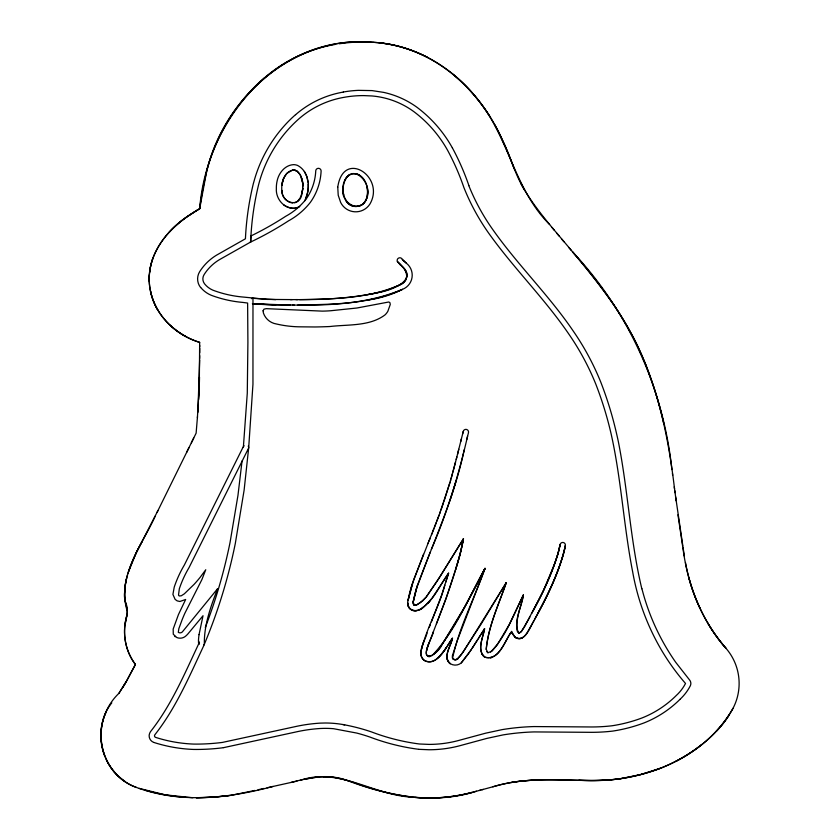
<?xml version="1.0" encoding="UTF-8"?>
<svg xmlns="http://www.w3.org/2000/svg" width="840" height="840" viewBox="0 0 840 840"><rect width="100%" height="100%" fill="white"/><g stroke="black" fill="none" stroke-linecap="round" stroke-linejoin="round"><path stroke-width="1.26" d="M199.668 358.491L199.678 355.593M197.41 417.606L199.3 385.507L199.658 342.363C176.127 335.066 155.316 315.851 150.528 291.081C143.525 260.096 164.714 230.286 190.134 214.767A186.113 186.113 0 0 1 198.544 209.391L199.689 208.709A339.35 339.35 0 0 1 206.535 172.011C223.587 97.398 294.473 34.766 373.254 42.305M199.658 359.93L197.935 410.729M533.904 620.855C530.197 626.798 524.78 643.577 514.92 637.004C507.843 625.223 513.702 638.589 517.892 638.505C521.829 639.429 525.042 636.079 526.932 633.055C542.735 605.451 558.39 576.839 565.362 545.58A2.677 2.677 0 0 0 563.168 542.493A2.677 2.677 0 0 0 560.081 544.677L557.928 553.949L554.211 564.805L543.239 591.108L524.559 626.808L520.726 632.31L518.742 633.192C512.768 621.317 521.84 607.299 523.373 594.962L509.009 624.928L497.238 644.931L492.019 651.084L487.925 652.743L486.224 649.373C488.303 626.125 498.75 604.601 506.226 582.729L463.418 651.693L457.643 658.938L455.595 659.736L453.306 659.232L452.351 657.846L452.382 655.736L457.338 640.49L485.006 568.365A758.131 758.131 0 0 1 441.861 644.826C438.911 652.848 421.596 664.566 427.529 647.188C440.822 611.551 455.973 576.198 463.459 538.745L440.412 576.041L426.143 597.125L422.909 600.705L416.304 605.125L413.805 604.842L413.228 601.86A121.968 121.968 0 0 1 417.302 585.784C433.986 540.834 454.346 496.997 464.195 449.788M471.272 649.603L461.276 662.897A9.251 9.251 0 0 1 450.629 663.873A5.366 5.366 0 0 1 450.303 663.674C442.26 656.807 451.07 646.002 452.529 637.99L447.899 645.33M292.194 299.607L267.204 299.407L243.432 297.077A113.169 113.169 0 0 1 215.166 291.007A21.451 21.451 0 0 1 204.55 283.826A8.022 8.022 0 0 1 204.131 274.565A46.022 46.022 0 0 1 219.334 259.728L250.656 242.025L250.719 240.503M250.73 240.125L250.94 235.946A323.663 323.663 0 0 0 285.6 216.353A5.366 5.366 0 0 1 285.957 216.143A65.677 65.677 0 0 0 304.616 200.917L306.096 199.112A53.172 53.172 0 0 0 315.745 170.888A2.677 2.677 0 0 1 318.538 168.326A2.677 2.677 0 0 1 321.101 171.129A58.527 58.527 0 0 1 310.391 202.314A71.043 71.043 0 0 1 288.519 220.847A329.018 329.018 0 0 1 250.656 242.025A2.677 2.677 0 0 1 249.911 242.256M446.922 656.859A8.053 8.053 0 0 0 450.251 663.736C442.481 656.985 450.723 646.695 452.225 638.873M339.286 43.774A160.503 160.503 0 0 1 369.8 42.147C276.444 35.291 206.136 121.275 199.689 208.709C174.006 223.262 149.111 247.475 149.258 278.901C148.89 308.574 172.084 334.152 199.658 342.363M197.799 412.566L197.904 411.285M197.484 416.661L196.119 433.178L191.341 442.827M343.224 186.533C338.541 202.419 361.988 216.353 367.059 196.675C369.548 187.11 363.752 171.665 351.897 174.048C335.066 179.413 343.749 215.292 362.303 204.393C380.583 188.822 349.325 155.053 343.224 186.533A27.699 27.699 0 0 0 343.707 195.006M486.224 649.373C488.429 626.125 498.697 604.601 506.226 582.729L480.806 624.614L461.003 655.085L456.645 659.495L454.282 659.631L452.55 658.381C459.007 627.543 474.527 598.259 485.006 568.365C468.531 597.797 455.595 630.924 432.106 655.578C418.047 659.999 433.766 635.135 433.167 632.069M242.046 460.981L237.972 495.338L230.076 542.304A529.935 529.935 0 0 1 205.296 627.48M199.689 208.709L206.525 172.011M127.586 574.707C125.853 580.314 124.803 586.142 124.667 592.011C123.207 599.707 128.153 607.299 127.113 614.554C121.905 631.281 124.635 650.454 135.429 664.461L126.305 681.513L118.913 693.325C89.46 721.486 97.398 772.937 136.3 787.385A53.602 53.602 0 0 0 139.156 788.393C182.658 803.628 229.53 798.021 273.063 786.45M155.169 516.232C142.947 543.333 121.506 569.772 125.139 601.22C129.318 610.04 126.305 617.537 124.782 626.451C123.47 639.86 127.281 653.709 135.429 664.461L126.305 681.513L118.913 693.325M199.038 634.641L203.028 615.731L187.845 634A23.51 23.51 0 0 1 186.144 635.702A8.788 8.788 0 0 1 180.863 638.159L178.994 638.117A11.204 11.204 0 0 1 176.736 637.476L173.282 634.242L173.177 629.055L178.447 614.586L185.64 599.487L179.886 601.482L177.177 600.884L175.109 599.372L172.914 594.405L174.237 587.129A114.366 114.366 0 0 1 184.391 564.942L243.422 446.471L247.286 393.12L247.905 342.363L247.622 303.051L242.823 302.411A118.902 118.902 0 0 1 213.507 296.1A27.195 27.195 0 0 1 200.718 287.5M302.096 192.738L302.81 188.244L301.917 193.441L300.038 198.125L297.538 201.316L294.714 202.86M461.339 439.058L456.215 459.491M467.596 436.139C458.724 474.82 447.153 512.904 431.351 549.35M457.517 454.388L458.787 449.284M460.698 441.62L463.27 431.403A2.677 2.677 0 0 1 466.526 429.461A2.677 2.677 0 0 1 468.457 432.726L466.746 439.551M462.62 433.955L463.27 431.403M451.101 478.59L456.866 456.939M455.564 462.042L452.865 472.227M302.001 193.095C300.353 208.782 281.431 203.154 281.841 190.459C281.988 196.591 286.482 202.367 292.761 202.986M452.519 473.498L450.377 481.131M444.024 501.312L450.733 479.861M449.999 482.402L439.604 513.797M431.435 621.831L441.515 595.476L448.592 573.153C440.16 584.367 434.742 598.773 423.119 607.278C418.268 612.749 407.516 611.803 407.694 602.868A8.326 8.326 0 0 1 408.009 600.579L413.669 579.8L428.431 542.367M445.736 582.194L448.592 573.153M444.832 585.197C438.721 608.16 425.985 629.013 420.84 652.218C420.483 655.126 421.533 658.266 423.885 660.103C433.64 666.782 442.459 653.258 447.122 646.548M430.206 552.122L416.356 588.798L413.07 602.563L414.382 605.336L416.304 605.125L420.305 602.69L426.143 597.125L437.147 581.123L462.357 540.572M412.209 584.115L408.009 600.579A127.344 127.344 0 0 1 412.209 584.115L423.507 554.305M417.302 585.784L413.228 601.86A2.961 2.961 0 0 0 414.382 605.336M455.532 569.657L460.12 554.19L463.459 538.745A210.158 210.158 0 0 1 455.532 569.657L446.03 598.763L436.433 623.763M443.594 502.572L440.958 510.058M128.026 573.248A57.362 57.362 0 0 1 128.51 571.746L136.469 552.258L158.015 510.457M427.067 632.919C425.344 640.857 415.527 653.783 424.757 660.723C437.934 666.33 445.757 646.978 451.846 639.082M440.507 511.308L436.81 521.262M439.142 515.046L428.883 541.264M305.571 199.07L307.724 192.055A34.041 34.041 0 0 0 308.207 184.118M436.338 522.501L434.417 527.468M433.933 528.696L432.464 532.403M429.251 627.375L430.343 624.593M431.582 534.618L432.022 533.516M430.238 537.947L427.969 543.47M294.409 170.079C286.681 169.964 282.366 178.573 281.841 185.378L283.647 178.29L286.724 173.554M157.07 512.379L188.958 447.657M186.575 452.487L193.736 437.997M485.006 568.365L464.625 607.068L441.861 644.826A52.826 52.826 0 0 1 433.43 654.549M534.723 619.279C547.124 595.801 559.892 571.778 565.362 545.58A86.184 86.184 0 0 1 561.624 559.923A321.867 321.867 0 0 1 538.03 612.99M304.616 200.917C310.601 189.787 309.939 172.001 297.675 165.48A10.637 10.637 0 0 0 293.276 164.661C284.76 165.26 278.607 173.25 277.074 181.167A31.427 31.427 0 0 0 276.35 188.633C275.656 198.859 284.204 209.118 294.745 208.278A11.014 11.014 0 0 0 298.043 207.354L298.798 206.976M529.872 617.012L521.587 631.312L518.742 633.192L517.167 630.976C515.34 618.692 521.105 606.848 523.373 594.962C513.712 614.534 506.09 636.384 490.539 652.082M531.762 613.357C543.354 591.538 554.915 569.016 560.081 544.677A81.049 81.049 0 0 1 556.553 558.17A316.827 316.827 0 0 1 533.337 610.386M682.92 547.88C687.572 584.472 701.4 620.456 725.981 648.312A53.602 53.602 0 0 1 733.026 708.299C717.875 736.375 690.26 756.032 661.269 767.981M511.098 632.394C504.704 640.857 498.792 661.584 484.712 657.101C476.48 650.013 483.168 637.34 484.586 628.677L483.263 630.808M733.026 708.299C704.476 758.195 644.595 781.914 588.903 780.56C556.857 779.888 523.918 777.357 492.818 786.797M482.601 631.869L478.611 638.222M447.058 575.589L447.825 574.371M472.017 648.459L484.586 628.677C483.168 637.35 476.385 650.255 484.869 657.195C499.359 661.206 505.04 640.07 511.686 631.323A13.514 13.514 0 0 0 512.053 632.604A11.329 11.329 0 0 0 512.746 634.211M446.281 576.807L431.949 598.322L424.925 605.903M477.939 639.282L473.151 646.737M472.773 647.315L469.749 651.882M468.983 653.026L469.371 652.46M468.605 653.594L461.276 662.897M111.814 702.828C89.743 730.391 102.953 775.876 136.3 787.385M286.944 173.334L292.519 170.111M295.554 114.639L291.774 118.104A137.907 137.907 0 0 0 254.73 178.752L253.334 183.687A288.477 288.477 0 0 0 245.427 238.791L216.426 255.224A51.597 51.597 0 0 0 199.658 271.698A13.787 13.787 0 0 0 200.634 287.564M424.358 606.333C419.528 612.202 407.768 612.896 407.694 602.868A8.4 8.4 0 0 0 411.516 609.851M198.544 209.391L190.134 214.767A100.391 100.391 0 0 0 168.998 232.502M299.733 206.399C294.756 209.811 288.256 208.089 283.657 204.866M481.929 789.758L495.222 786.146M479.209 790.493L483.294 789.39M480.575 790.125L473.76 791.931M476.49 791.217C433.692 804.972 388.091 796.026 347.214 780.476C328.892 773.42 309.256 777.662 291.018 782.45M496.262 785.873C536.014 774.407 577.678 783.689 618.167 779.026A53.602 53.602 0 0 0 620.025 778.775L640.721 774.522L661.154 768.023A202.776 202.776 0 0 1 620.025 778.775M472.395 792.288C453.705 797.297 434.144 799.029 414.866 797.401A53.602 53.602 0 0 1 412.493 797.15C374.472 795.764 338.531 766.521 299.954 780.476M296.982 781.126L267.047 787.784M264.033 788.445L257.985 789.768M254.972 790.429L232.186 795.123A53.602 53.602 0 0 1 229.268 795.585L212.636 797.181L196.119 797.706A260.253 260.253 0 0 0 229.268 795.585M223.419 747.684L295.428 732.081A156.839 156.839 0 0 1 320.334 728.49A95.834 95.834 0 0 1 333.522 728.7L356.811 733.078A188.674 188.674 0 0 1 369.747 736.985A214.757 214.757 0 0 0 418.698 749.301M290.451 305.036L275.688 304.973A315.179 315.179 0 0 1 252.472 303.681C302.442 305.55 355.425 308.973 402.497 289.349A15.183 15.183 0 0 0 406.466 263.288L402.318 259.413A2.677 2.677 0 0 0 398.811 257.985A2.677 2.677 0 0 0 397.373 261.492C406.98 269.062 412.681 281.536 396.302 286.367C365.831 298.746 332.042 299.03 299.596 299.618M368.183 299.933A107.51 107.51 0 0 0 402.486 289.338C369.978 304.364 333.007 304.322 297.843 304.994M401.425 265.986C418.803 279.962 390.947 290.483 379.796 292.205C352.296 298.231 323.988 299.869 295.88 299.607M292.74 170.069C299.681 169.775 302.389 178.353 302.82 184.013M292.299 305.025L294.147 305.014M290.367 299.618L297.738 299.607M275.688 299.628L252.977 298.337A2.677 2.677 0 0 0 251.465 298.641M275.688 304.973L252.472 303.671M370.115 42.147C413.091 43.523 453.506 67.127 479.105 101.231C509.208 139.062 514.615 189.641 549.612 224.522M139.156 788.393L165.228 794.84L191.562 797.654A53.602 53.602 0 0 0 192.969 797.685M373.569 42.326L378.609 42.745M418.94 749.332L429.009 749.752A119.532 119.532 0 0 0 460.058 745.658L486.801 738.413L503.034 734.916A231.294 231.294 0 0 1 534.062 731.924L591.465 732.323A184.002 184.002 0 0 0 612.696 731.094A154.865 154.865 0 0 0 644.081 722.904A106.964 106.964 0 0 0 679.949 699.395M378.987 42.788C434.91 48.08 481.026 90.731 502.782 140.826C510.909 157.784 515.571 176.358 525.913 192.234C534.25 205.727 544.288 218.075 554.358 230.297M294.609 170.111L297.496 171.507L300.248 174.962M404.166 261.303L406.466 263.288M403.998 261.166L402.318 259.413M400.638 265.346L397.373 261.492M174.835 636.384L174.867 636.405A5.366 5.366 0 0 0 175.308 636.741M486.749 651.63L487.925 652.743M725.981 648.312C704.907 624.151 691.1 593.975 685.45 562.485M571.179 250.299L568.754 247.464M563.924 241.763L561.519 238.907M559.125 236.04L556.731 233.173M551.975 227.409C585.753 267.613 621.768 307.482 642.337 356.528C660.429 398.454 669.218 443.636 674.53 488.786M671.885 469.592C663.369 388.395 628.394 311.241 572.387 251.727A634.043 634.043 0 0 1 612.875 303.534M304.374 171.454L306.768 176.453L308.028 182.133M300.416 175.256L302.799 183.635M641.812 588.735C630.252 540.309 628.016 490.235 618.313 441.483A305.729 305.729 0 0 0 616.644 434.007A366.849 366.849 0 0 0 600.831 382.274A263.771 263.771 0 0 0 573.279 331.096C548.048 293.937 515.319 262.637 489.993 225.55A212.51 212.51 0 0 1 468.825 185.651M684.348 556.164L675.612 496.734M682.574 545.822L677.943 514.773M672.409 473.393L672.672 475.293M674.268 486.832L675.077 492.733M674.803 490.749L676.148 500.829M199.668 345.334L199.678 346.805M252.977 298.337L252.956 384.237L248.672 448.014L189.032 567.62A108.759 108.759 0 0 0 179.34 588.746L178.521 595.056A2.1 2.1 0 0 0 179.34 595.98L181.314 595.77L184.317 593.838L194.177 584.283A165.606 165.606 0 0 0 200.109 577.385L205.758 569.751L201.852 579.684L184.863 613.252A232.47 232.47 0 0 0 182.228 619.458L178.804 628.761L178.322 632.31A3.15 3.15 0 0 0 182.448 631.796L217.571 588.746C210.809 606.365 203.837 625.37 204.372 644.364C189.735 675.433 176.243 707.648 154.833 734.811A1.67 1.67 0 0 0 155.568 737.363A142.034 142.034 0 0 0 193.62 744.082L196.119 744.103A206.546 206.546 0 0 0 222.442 742.413L294.273 726.841A162.194 162.194 0 0 1 320.03 723.135L325.29 722.999A102.396 102.396 0 0 1 344.663 724.857M199.678 348.285L199.689 352.685M342.878 724.532A194.628 194.628 0 0 1 371.564 731.945A209.832 209.832 0 0 0 419.391 743.988L429.009 744.398A113.998 113.998 0 0 0 458.682 740.471L485.719 733.163L502.152 729.624A236.618 236.618 0 0 1 533.894 726.569L591.465 726.968A177.671 177.671 0 0 0 611.982 725.781A148.942 148.942 0 0 0 642.149 717.906A101.398 101.398 0 0 0 676.252 695.52A43.88 43.88 0 0 0 685.524 683.466A226.328 226.328 0 0 1 661.426 650.013A235.274 235.274 0 0 1 632.646 571.746C623.784 526.512 621.359 480.249 611.425 435.225A361.463 361.463 0 0 0 595.854 384.248A258.122 258.122 0 0 0 568.88 334.152C545.57 299.975 516.086 270.648 491.683 237.3A219.513 219.513 0 0 1 463.88 187.488A246.162 246.162 0 0 0 447.657 150.412A123.407 123.407 0 0 0 413.784 111.584A82.814 82.814 0 0 0 372.026 95.96L363.783 95.603A107.005 107.005 0 0 0 344.221 97.303A92.264 92.264 0 0 0 299.093 118.671A131.796 131.796 0 0 0 258.541 184.978A282.681 282.681 0 0 0 250.656 242.025M198.482 640.448A50.043 50.043 0 0 1 199.059 634.641M198.524 640.448A21.378 21.378 0 0 0 198.65 643.933C184.475 674.079 171.308 705.275 150.528 731.619L149.856 732.848A9.828 9.828 0 0 0 149.237 734.864L149.142 735.808A7.046 7.046 0 0 0 153.647 742.361M153.93 742.466A147.672 147.672 0 0 0 193.484 749.438L196.119 749.458A212.415 212.415 0 0 0 223.125 747.736M679.938 699.384A49.644 49.644 0 0 0 690.249 685.944A5.366 5.366 0 0 0 689.567 679.959L675.78 662.382A225.225 225.225 0 0 1 641.918 588.703M452.361 147.84A251.759 251.759 0 0 1 468.909 185.63M452.351 147.851A129.024 129.024 0 0 0 416.955 107.279A89.229 89.229 0 0 0 383.733 92.4L372.057 90.594L358.386 90.353A112.35 112.35 0 0 0 343.298 92.022M295.606 114.692A97.766 97.766 0 0 1 343.308 92.085M248.231 446.135A2.677 2.677 0 0 1 248.672 447.878L244.115 490.193L235.326 543.385A535.185 535.185 0 0 1 204.414 644.081A2.677 2.677 0 0 1 203.658 645.099M243.338 447.363A2.677 2.677 0 0 1 244.094 445.736M199.479 644.112A2.677 2.677 0 0 1 199.469 642.012M457.947 658.675A3.896 3.896 0 0 1 453.306 659.232M429.912 656.597A3.108 3.108 0 0 1 427.592 656.176M426.709 650.339A63.945 63.945 0 0 1 428.841 643.157M456.141 480.48A451.657 451.657 0 0 1 449.82 500.903M416.955 610.544A7.035 7.035 0 0 1 411.464 609.934M423.791 606.764A32.088 32.088 0 0 1 420.021 609.273M429.975 600.915A40.866 40.866 0 0 1 428.043 603.236M421.512 649.037A68.849 68.849 0 0 1 423.822 641.277M446.344 647.766A58.758 58.758 0 0 1 436.937 658.602M484.554 656.975A8.085 8.085 0 0 1 481.698 653.489M492.366 657.3A9.24 9.24 0 0 1 490.507 657.962M515.666 637.581A7.917 7.917 0 0 1 514.458 636.562M522.512 637.718A6.394 6.394 0 0 1 515.928 637.77M402.938 267.33A9.828 9.828 0 0 1 400.344 284.435A102.459 102.459 0 0 1 367.395 294.63M355.32 173.806A9.849 9.849 0 0 1 359.625 175.14M366.933 186.553A25.179 25.179 0 0 1 367.248 195.636A15.645 15.645 0 0 1 365.463 201.254A11.476 11.476 0 0 1 345.45 200.004M345.282 179.582A11.413 11.413 0 0 1 349.262 174.857M185.745 336.473A78.236 78.236 0 0 1 170.058 325.195M157.941 310.369A63.788 63.788 0 0 1 150.538 291.081M149.31 281.348A58.474 58.474 0 0 1 149.404 274.649M149.594 272.538A63.357 63.357 0 0 1 153.017 257.807M206.504 172.011A186.071 186.071 0 0 1 263.728 78.309M263.812 78.404A145.698 145.698 0 0 1 334.971 44.468M380.131 42.903A132.237 132.237 0 0 1 394.128 45.276A140.28 140.28 0 0 1 427.497 57.309M453.012 74.308A179.298 179.298 0 0 1 489.899 116.592M494.666 124.677A301.749 301.749 0 0 1 514.122 168.725M524.559 189.987A146.58 146.58 0 0 1 520.716 183.078M612.885 303.524A314.171 314.171 0 0 1 645.687 364.529M645.676 364.529A415.191 415.191 0 0 1 663.663 423.108M699.92 608.171A183.729 183.729 0 0 1 688.842 577.784M725.991 648.312A172.609 172.609 0 0 1 707.626 622.839M728.962 715.344A98.564 98.564 0 0 1 716.268 731.356M701.768 744.492A157.678 157.678 0 0 1 675.864 761.355M618.167 779.026A231.336 231.336 0 0 1 591.465 780.57A213.833 213.833 0 0 1 588.01 780.538A253.312 253.312 0 0 1 578.886 780.224M510.983 782.492A183.32 183.32 0 0 1 535.563 780.15M472.395 792.309A166.803 166.803 0 0 1 429.009 797.979A167.412 167.412 0 0 1 414.866 797.401M412.493 797.15A263.865 263.865 0 0 1 353.462 782.397A140.584 140.584 0 0 0 333.554 777.315A48.195 48.195 0 0 0 325.29 776.611M323.358 776.643A31.29 31.29 0 0 1 324.608 776.611M305.907 779.174A112.403 112.403 0 0 1 316.901 777.231M184.989 797.286A196.675 196.675 0 0 1 145.603 790.346M124.982 781.389A57.13 57.13 0 0 1 114.251 771.771M114.261 771.771A53.571 53.571 0 0 1 106.376 759.832M104.528 755.549A55.671 55.671 0 0 1 106.439 711.428M126.305 681.513A190.984 190.984 0 0 1 122.819 687.393M125.181 623.417A67.672 67.672 0 0 1 126.914 615.29M126.798 609.672A60.228 60.228 0 0 1 126.567 578.613M128.51 571.756A162.603 162.603 0 0 1 142.464 541.054M199.511 377.108A581.154 581.154 0 0 1 198.681 399.42M301.865 178.563A26.838 26.838 0 0 1 302.012 192.717M281.967 191.478A24.811 24.811 0 0 1 283.794 178.017M292.971 170.047A5.502 5.502 0 0 1 294.21 170.047A5.985 5.985 0 0 1 297.003 171.129M263.078 310.779L263.403 313.026A16.454 16.454 0 0 0 276.518 324.009A109.505 109.505 0 0 0 300.153 326.834L314.979 326.97A470.043 470.043 0 0 0 329.868 326.529C348.159 324.324 369.611 326.54 385.088 314.832A16.957 16.957 0 0 0 387.849 311.294L390.264 304.469L389.949 302.705L388.836 301.991L356.947 308.007L331.055 310.706A124.73 124.73 0 0 1 322.161 311.125L266.301 308.658L263.981 309.162L263.078 310.779M337.754 187.194L338.216 195.248L340.651 202.451A16.821 16.821 0 0 0 369.894 204.078C385.822 176.799 343.235 148.785 337.754 187.194M302.873 184.758L302.894 185.913L302.873 184.758"/></g></svg>
